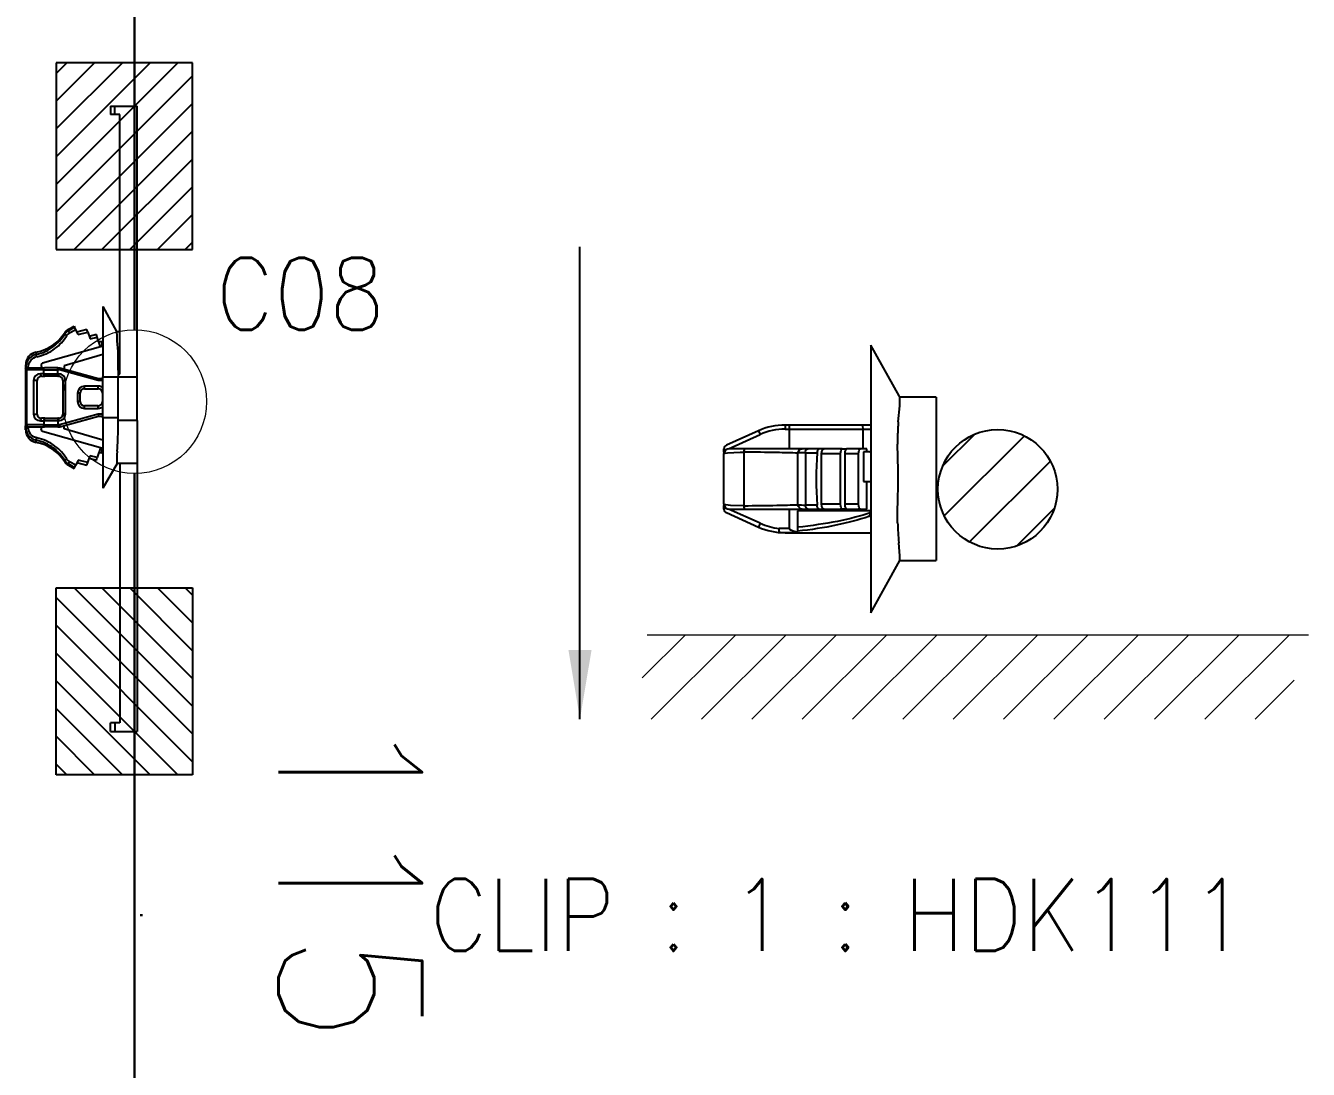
# Model space of a CAD drawing. Header units: inches. Extents: x 47316 to 59086, y 3141 to 11743.
# Drawn here: x 51373.94 to 51418.57, y 11133.77 to 11170.09 of the extents above; entities that cross this region are included whole.
import ezdxf

# ---------------------------------------------------------------- set-up
doc = ezdxf.new("R2010")
doc.units = ezdxf.units.IN
doc.header["$MEASUREMENT"] = 0
doc.layers.add('Beschreibung', color=7, linetype='Continuous', lineweight=25)
doc.styles.get("Standard").update_dxf_attribs({"font": ''})
doc.styles.add('样式 100', font='SimSun.ttf', dxfattribs={"width": 0.7, "height": 3.5})
doc.styles.get('Standard').set_extended_font_data('SimSun')
doc.linetypes.add('_VH_FELT_TAPE', pattern='A,0.4,-0.7,["FELT",Standard,S=0.3,R=0,X=-0.5,Y=-0.15],-0.7', length=1.8)

msp = doc.modelspace()

# ---------------------------------------------------------------- linework, layer by layer
at = {"color": 142, "linetype": '_VH_FELT_TAPE', "lineweight": 30, "ltscale": 5}
for p, q in [((51377.729, 11213.871), (51377.729, 11159.507)), ((51377.729, 11154.507), (51377.729, 11127.666))]:
    msp.add_line(p, q, dxfattribs=at)
at = {"color": 1, "lineweight": -3}
for p, q in [((51375.372, 11168.799), (51374.997, 11168.424)), ((51376.337, 11168.799), (51374.997, 11167.459)), ((51377.302, 11168.799), (51374.997, 11166.494)), ((51378.268, 11168.799), (51374.997, 11165.528)), ((51379.233, 11168.799), (51374.997, 11164.563)), ((51374.997, 11168.799), (51374.997, 11162.298)), ((51379.742, 11168.799), (51374.997, 11168.799)), ((51379.742, 11162.298), (51379.742, 11168.799)), ((51379.742, 11168.343), (51374.997, 11163.598)), ((51379.742, 11167.377), (51374.997, 11162.633)), ((51377.812, 11156.351), (51377.812, 11167.292)), ((51377.216, 11157.961), (51377.216, 11166.994)), ((51379.742, 11166.412), (51375.627, 11162.298)), ((51379.742, 11165.447), (51376.592, 11162.298)), ((51379.742, 11164.482), (51377.558, 11162.298)), ((51379.742, 11163.517), (51378.523, 11162.298)), ((51379.742, 11162.551), (51379.488, 11162.298)), ((51374.997, 11162.298), (51379.742, 11162.298)), ((51373.965, 11158.358), (51373.94, 11158.254)), ((51374.012, 11158.454), (51373.965, 11158.358)), ((51374.08, 11158.536), (51374.012, 11158.454)), ((51374.034, 11158.276), (51374.06, 11158.356)), ((51374.06, 11158.356), (51374.124, 11158.457)), ((51374.183, 11158.611), (51374.08, 11158.536)), ((51374.124, 11158.457), (51374.218, 11158.532)), ((51374.304, 11158.652), (51374.183, 11158.611)), ((51374.218, 11158.532), (51374.284, 11158.56)), ((51377.141, 11158.756), (51377.149, 11158.229)), ((51373.94, 11158.254), (51373.936, 11158.192)), ((51373.937, 11158.173), (51373.946, 11158.155)), ((51373.946, 11158.155), (51373.98, 11158.11)), ((51374.026, 11158.192), (51374.034, 11158.276)), ((51377.149, 11158.229), (51377.15, 11157.961)), ((51377.151, 11157.872), (51377.812, 11157.872)), ((51404.35, 11156.855, 0), (51404.354, 11157.126, 0)), ((51404.354, 11157.126, 0), (51404.355, 11157.153, 0)), ((51404.355, 11157.155, 0), (51404.356, 11157.156, 0)), ((51404.355, 11157.153, 0), (51404.355, 11157.155, 0)), ((51404.356, 11157.156, 0), (51404.357, 11157.156, 0)), ((51373.936, 11156.121), (51373.953, 11155.995)), ((51373.937, 11156.14), (51373.946, 11156.158)), ((51373.946, 11156.158), (51373.98, 11156.202)), ((51374.027, 11156.088), (51374.026, 11156.121)), ((51377.15, 11155.966), (51377.15, 11156.351)), ((51400.488, 11156.191, 0), (51400.489, 11156.191, 0)), ((51400.489, 11156.191, 0), (51400.49, 11156.19, 0)), ((51400.49, 11156.19, 0), (51400.492, 11156.187, 0)), ((51400.492, 11156.187, 0), (51400.495, 11156.18, 0)), ((51400.495, 11156.18, 0), (51400.5, 11156.159, 0)), ((51400.5, 11156.159, 0), (51400.507, 11156.049, 0)), ((51403.043, 11156.191, 0), (51403.044, 11156.191, 0)), ((51403.044, 11156.191, 0), (51403.045, 11156.19, 0)), ((51403.045, 11156.19, 0), (51403.047, 11156.187, 0)), ((51403.047, 11156.187, 0), (51403.05, 11156.18, 0)), ((51403.05, 11156.18, 0), (51403.055, 11156.159, 0)), ((51403.055, 11156.159, 0), (51403.062, 11156.049, 0)), ((51373.953, 11155.995), (51374.002, 11155.877)), ((51374.002, 11155.877), (51374.081, 11155.776)), ((51374.055, 11155.967), (51374.027, 11156.088)), ((51374.119, 11155.862), (51374.055, 11155.967)), ((51374.081, 11155.776), (51374.185, 11155.702)), ((51374.21, 11155.786), (51374.119, 11155.862)), ((51374.185, 11155.702), (51374.304, 11155.661)), ((51374.32, 11155.744), (51374.21, 11155.786)), ((51377.147, 11155.683), (51377.15, 11155.966)), ((51406.963, 11155.876, 0), (51405.843, 11154.756, 0)), ((51408.689, 11155.817, 0), (51405.901, 11153.03, 0)), ((51398.236, 11155.197, 0), (51398.237, 11155.201, 0)), ((51398.237, 11155.201, 0), (51398.24, 11155.204, 0)), ((51398.24, 11155.204, 0), (51398.249, 11155.209, 0)), ((51398.249, 11155.209, 0), (51398.273, 11155.216, 0)), ((51398.273, 11155.216, 0), (51398.354, 11155.228, 0)), ((51398.354, 11155.228, 0), (51398.803, 11155.248, 0)), ((51398.803, 11155.248, 0), (51398.936, 11155.249, 0)), ((51401.478, 11155.226, 0), (51401.496, 11155.311, 0)), ((51401.496, 11155.311, 0), (51401.518, 11155.349, 0)), ((51401.518, 11155.349, 0), (51401.531, 11155.361, 0)), ((51401.531, 11155.361, 0), (51401.552, 11155.368, 0)), ((51377.216, 11154.861), (51377.216, 11145.828)), ((51377.812, 11154.861), (51377.812, 11145.53)), ((51409.594, 11154.938, 0), (51406.781, 11152.124, 0)), ((51398.236, 11153.434, 0), (51398.236, 11153.437, 0)), ((51398.238, 11153.432, 0), (51398.236, 11153.434, 0)), ((51398.243, 11153.428, 0), (51398.238, 11153.432, 0)), ((51398.256, 11153.423, 0), (51398.243, 11153.428, 0)), ((51398.302, 11153.413, 0), (51398.256, 11153.423, 0)), ((51398.46, 11153.398, 0), (51398.302, 11153.413, 0)), ((51404.276, 11153.104, 0), (51404.288, 11153.669, 0)), ((51398.936, 11153.385, 0), (51398.46, 11153.398, 0)), ((51401.484, 11153.363, 0), (51401.478, 11153.408, 0)), ((51401.512, 11153.293, 0), (51401.484, 11153.363, 0)), ((51401.538, 11153.27, 0), (51401.512, 11153.293, 0)), ((51401.552, 11153.267, 0), (51401.538, 11153.27, 0)), ((51403.274, 11153.011, 0), (51403.328, 11153.081, 0)), ((51403.328, 11153.081, 0), (51403.346, 11153.144, 0)), ((51404.277, 11152.824, 0), (51404.276, 11153.104, 0)), ((51409.73, 11153.289, 0), (51408.43, 11151.988, 0)), ((51400.169, 11152.452, 0), (51400.152, 11152.458, 0)), ((51400.207, 11152.449, 0), (51400.169, 11152.452, 0)), ((51404.354, 11151.498, 0), (51404.356, 11151.637, 0)), ((51404.354, 11151.484, 0), (51404.354, 11151.498, 0)), ((51404.355, 11151.48, 0), (51404.354, 11151.484, 0)), ((51404.356, 11151.479, 0), (51404.355, 11151.48, 0)), ((51404.356, 11151.478, 0), (51404.356, 11151.479, 0)), ((51404.357, 11151.478, 0), (51404.356, 11151.478, 0)), ((51374.997, 11144.023), (51374.997, 11150.524)), ((51374.997, 11150.524), (51379.742, 11150.524)), ((51379.742, 11146.41), (51375.627, 11150.524)), ((51379.742, 11147.375), (51376.592, 11150.524)), ((51379.742, 11148.34), (51377.558, 11150.524)), ((51379.742, 11149.305), (51378.523, 11150.524)), ((51379.742, 11150.271), (51379.488, 11150.524)), ((51379.742, 11150.524), (51379.742, 11144.023)), ((51379.742, 11145.445), (51374.997, 11150.189)), ((51379.742, 11144.479), (51374.997, 11149.224)), ((51379.233, 11144.023), (51374.997, 11148.259)), ((51378.268, 11144.023), (51374.997, 11147.294)), ((51377.302, 11144.023), (51374.997, 11146.329)), ((51376.337, 11144.023), (51374.997, 11145.363)), ((51375.372, 11144.023), (51374.997, 11144.398)), ((51379.742, 11144.023), (51374.997, 11144.023))]:
    msp.add_line(p, q, dxfattribs=at)
at = {"color": 1, "lineweight": -3, "ltscale": 0.025}
for p, q in [((51376.888, 11167.292), (51376.888, 11166.994)), ((51377.037, 11166.994), (51377.037, 11167.292)), ((51375.74, 11157.306), (51375.74, 11157.007)), ((51375.83, 11157.007), (51375.83, 11157.306)), ((51376.605, 11157.306), (51376.605, 11157.007)), ((51376.888, 11145.53), (51376.888, 11145.828)), ((51377.037, 11145.828), (51377.037, 11145.53))]:
    msp.add_line(p, q, dxfattribs=at)
at = {"color": 1, "lineweight": -3, "ltscale": 0.0125}
for p, q in [((51376.888, 11167.292), (51377.037, 11167.292)), ((51377.037, 11166.994), (51376.888, 11166.994)), ((51376.47, 11157.812), (51376.62, 11157.812)), ((51376.47, 11156.501), (51376.62, 11156.501)), ((51403.062, 11156.049, 0), (51403.346, 11156.049, 0)), ((51377.037, 11145.828), (51376.888, 11145.828)), ((51376.888, 11145.53), (51377.037, 11145.53))]:
    msp.add_line(p, q, dxfattribs=at)
at = {"color": 1, "lineweight": -3, "ltscale": 0.065}
for p, q in [((51377.037, 11167.292), (51377.812, 11167.292)), ((51377.037, 11145.53), (51377.812, 11145.53))]:
    msp.add_line(p, q, dxfattribs=at)
at = {"color": 1, "lineweight": -3, "ltscale": 0.015}
for p, q in [((51377.216, 11166.994), (51377.037, 11166.994)), ((51377.216, 11145.828), (51377.037, 11145.828))]:
    msp.add_line(p, q, dxfattribs=at)
at = {"color": 1, "lineweight": -3, "ltscale": 0.027465}
for p, q in [((51376.62, 11160.316), (51376.62, 11159.989)), ((51376.62, 11154.324), (51376.62, 11153.996))]:
    msp.add_line(p, q, dxfattribs=at)
at = {"color": 1, "lineweight": -3, "ltscale": 0.082984}
msp.add_line((51376.62, 11160.316), (51377.101, 11159.452), dxfattribs=at)
at = {"color": 1, "lineweight": -3, "ltscale": 0.177535}
for p, q in [((51376.62, 11159.989), (51376.62, 11157.872)), ((51376.62, 11156.441), (51376.62, 11154.324))]:
    msp.add_line(p, q, dxfattribs=at)
at = {"color": 1, "lineweight": -3, "ltscale": 0.004225}
for p, q in [((51375.288, 11159.394), (51375.288, 11159.344)), ((51375.288, 11154.919), (51375.288, 11154.969))]:
    msp.add_line(p, q, dxfattribs=at)
at = {"color": 1, "lineweight": -3, "ltscale": 0.007452}
for p, q in [((51375.364, 11159.297), (51375.288, 11159.344)), ((51375.288, 11154.969), (51375.364, 11155.016))]:
    msp.add_line(p, q, dxfattribs=at)
at = {"color": 1, "lineweight": -3, "ltscale": 0.019002}
for p, q in [((51375.423, 11159.521), (51375.621, 11159.631)), ((51375.423, 11154.792), (51375.621, 11154.682))]:
    msp.add_line(p, q, dxfattribs=at)
at = {"color": 1, "lineweight": -3, "ltscale": 0.020802}
for p, q in [((51375.639, 11159.594), (51375.423, 11159.472)), ((51375.423, 11154.841), (51375.639, 11154.718))]:
    msp.add_line(p, q, dxfattribs=at)
at = {"color": 1, "lineweight": -3, "ltscale": 0.004089}
for p, q in [((51375.423, 11159.472), (51375.423, 11159.521)), ((51375.423, 11154.841), (51375.423, 11154.792))]:
    msp.add_line(p, q, dxfattribs=at)
at = {"color": 1, "lineweight": -3, "ltscale": 0.007382}
for p, q in [((51375.466, 11159.396), (51375.423, 11159.472)), ((51375.423, 11154.841), (51375.466, 11154.917))]:
    msp.add_line(p, q, dxfattribs=at)
at = {"color": 1, "lineweight": -3, "ltscale": 0.020348}
for p, q in [((51375.466, 11159.396), (51375.677, 11159.515)), ((51375.677, 11154.798), (51375.466, 11154.917))]:
    msp.add_line(p, q, dxfattribs=at)
at = {"color": 1, "lineweight": -3, "ltscale": 0.003397}
for p, q in [((51375.621, 11159.631), (51375.639, 11159.594)), ((51375.621, 11154.682), (51375.639, 11154.718))]:
    msp.add_line(p, q, dxfattribs=at)
at = {"color": 1, "lineweight": -3, "ltscale": 0.007407}
for p, q in [((51375.677, 11159.515), (51375.639, 11159.594)), ((51375.639, 11154.718), (51375.677, 11154.798))]:
    msp.add_line(p, q, dxfattribs=at)
at = {"color": 1, "lineweight": -3, "ltscale": 0.016059}
for p, q in [((51375.761, 11159.343), (51375.677, 11159.515)), ((51375.761, 11154.97), (51375.677, 11154.798))]:
    msp.add_line(p, q, dxfattribs=at)
at = {"color": 1, "lineweight": -3, "ltscale": 0.029976}
for p, q in [((51376.068, 11159.512), (51375.721, 11159.425)), ((51375.721, 11154.888), (51376.068, 11154.801))]:
    msp.add_line(p, q, dxfattribs=at)
at = {"color": 1, "lineweight": -3, "ltscale": 0.029038}
for p, q in [((51375.761, 11159.343), (51376.097, 11159.427)), ((51376.097, 11154.886), (51375.761, 11154.97))]:
    msp.add_line(p, q, dxfattribs=at)
at = {"color": 1, "lineweight": -3, "ltscale": 0.007529}
for p, q in [((51376.097, 11159.427), (51376.068, 11159.512)), ((51376.068, 11154.801), (51376.097, 11154.886)), ((51376.397, 11154.973), (51376.426, 11155.057))]:
    msp.add_line(p, q, dxfattribs=at)
at = {"color": 1, "lineweight": -3, "ltscale": 0.020678}
for p, q in [((51376.097, 11159.427), (51376.178, 11159.194)), ((51376.097, 11154.886), (51376.178, 11155.119))]:
    msp.add_line(p, q, dxfattribs=at)
at = {"color": 1, "lineweight": -3, "ltscale": 0.021471}
for p, q in [((51376.397, 11159.34), (51376.148, 11159.278)), ((51376.178, 11159.194), (51376.426, 11159.255)), ((51376.148, 11155.034), (51376.397, 11154.973)), ((51376.426, 11155.057), (51376.178, 11155.119))]:
    msp.add_line(p, q, dxfattribs=at)
at = {"color": 1, "lineweight": -3, "ltscale": 0.007528}
msp.add_line((51376.426, 11159.255), (51376.397, 11159.34), dxfattribs=at)
at = {"color": 1, "lineweight": -3, "ltscale": 0.030681}
for p, q in [((51376.545, 11158.91), (51376.426, 11159.255)), ((51376.545, 11155.403), (51376.426, 11155.057))]:
    msp.add_line(p, q, dxfattribs=at)
at = {"color": 1, "lineweight": -3, "ltscale": 0.009625}
msp.add_line((51377.101, 11159.452), (51377.216, 11159.452), dxfattribs=at)
at = {"color": 1, "lineweight": -3, "ltscale": 0.175583}
for p, q in [((51376.545, 11158.91), (51374.528, 11158.349)), ((51376.545, 11155.403), (51374.528, 11155.964))]:
    msp.add_line(p, q, dxfattribs=at)
at = {"color": 1, "lineweight": -3, "ltscale": 0.008851}
for p, q in [((51376.59, 11159.089), (51376.484, 11159.086)), ((51376.59, 11155.224), (51376.484, 11155.227))]:
    msp.add_line(p, q, dxfattribs=at)
at = {"color": 1, "lineweight": -3, "ltscale": 0.003887}
for p, q in [((51376.59, 11158.922), (51376.545, 11158.91)), ((51376.59, 11155.391), (51376.545, 11155.403))]:
    msp.add_line(p, q, dxfattribs=at)
at = {"color": 1, "lineweight": -3, "ltscale": 0.002501}
for p, q in [((51376.62, 11159.089), (51376.59, 11159.089)), ((51376.59, 11155.224), (51376.62, 11155.224))]:
    msp.add_line(p, q, dxfattribs=at)
at = {"color": 1, "lineweight": -3, "ltscale": 0.013976}
for p, q in [((51376.59, 11159.089), (51376.59, 11158.922)), ((51376.59, 11155.391), (51376.59, 11155.224))]:
    msp.add_line(p, q, dxfattribs=at)
at = {"color": 1, "lineweight": -3, "ltscale": 0.002595}
for p, q in [((51376.59, 11158.922), (51376.62, 11158.93)), ((51376.62, 11155.383), (51376.59, 11155.391))]:
    msp.add_line(p, q, dxfattribs=at)
at = {"color": 1, "lineweight": -3, "ltscale": 0.031039}
msp.add_line((51377.114, 11159.125), (51377.141, 11158.756), dxfattribs=at)
at = {"color": 1, "lineweight": -3, "ltscale": 0.1025}
for p, q in [((51403.346, 11158.973, 0), (51403.346, 11156.645, 0)), ((51403.346, 11151.989, 0), (51403.346, 11149.661, 0))]:
    msp.add_line(p, q, dxfattribs=at)
at = {"color": 1, "lineweight": -3, "ltscale": 0.088935}
msp.add_line((51404.329, 11157.209, 0), (51403.346, 11158.973, 0), dxfattribs=at)
at = {"color": 1, "lineweight": -3, "ltscale": 0.006544}
for p, q in [((51374.304, 11158.73), (51374.304, 11158.652)), ((51374.304, 11155.583), (51374.304, 11155.661))]:
    msp.add_line(p, q, dxfattribs=at)
at = {"color": 1, "lineweight": -3, "ltscale": 0.00714}
for p, q in [((51374.32, 11158.569), (51374.304, 11158.652)), ((51374.304, 11155.661), (51374.32, 11155.744))]:
    msp.add_line(p, q, dxfattribs=at)
at = {"color": 1, "lineweight": -3, "ltscale": 0.117275}
for p, q in [((51376.62, 11158.647), (51375.278, 11158.252)), ((51376.62, 11155.666), (51375.278, 11156.061))]:
    msp.add_line(p, q, dxfattribs=at)
at = {"color": 1, "lineweight": -3, "ltscale": 0.008254}
for p, q in [((51373.936, 11158.29), (51373.936, 11158.192)), ((51373.936, 11156.023), (51373.936, 11156.121))]:
    msp.add_line(p, q, dxfattribs=at)
at = {"color": 1, "lineweight": -3, "ltscale": 0.0075}
for p, q in [((51374.026, 11158.192), (51373.936, 11158.192)), ((51375.054, 11157.976), (51375.054, 11157.887)), ((51375.084, 11157.976), (51375.084, 11157.887)), ((51377.15, 11157.961), (51377.151, 11157.872)), ((51375.233, 11157.738), (51375.323, 11157.738)), ((51375.979, 11157.455), (51375.979, 11157.544)), ((51376.456, 11157.455), (51376.456, 11157.544)), ((51375.83, 11157.306), (51375.74, 11157.306)), ((51375.83, 11157.007), (51375.74, 11157.007)), ((51375.233, 11156.575), (51375.323, 11156.575)), ((51375.979, 11156.769), (51375.979, 11156.858)), ((51376.456, 11156.769), (51376.456, 11156.858)), ((51374.026, 11156.121), (51373.936, 11156.121)), ((51375.054, 11156.426), (51375.054, 11156.337)), ((51375.084, 11156.426), (51375.084, 11156.337)), ((51377.15, 11156.351), (51377.151, 11156.441))]:
    msp.add_line(p, q, dxfattribs=at)
at = {"color": 1, "lineweight": -3, "ltscale": 0.000952}
msp.add_line((51373.936, 11158.192), (51373.936, 11158.181), dxfattribs=at)
at = {"color": 1, "lineweight": -3, "ltscale": 0.000373}
for p, q in [((51373.937, 11158.185), (51373.936, 11158.181)), ((51373.937, 11156.128), (51373.936, 11156.132))]:
    msp.add_line(p, q, dxfattribs=at)
at = {"color": 1, "lineweight": -3, "ltscale": 0.002639}
for p, q in [((51373.936, 11158.181), (51373.936, 11158.149)), ((51373.936, 11156.132), (51373.936, 11156.164))]:
    msp.add_line(p, q, dxfattribs=at)
at = {"color": 1, "lineweight": -3, "ltscale": 0.002032}
for p, q in [((51373.936, 11158.149), (51373.937, 11158.173)), ((51373.936, 11156.164), (51373.937, 11156.14))]:
    msp.add_line(p, q, dxfattribs=at)
at = {"color": 1, "lineweight": -3, "ltscale": 0.166478}
msp.add_line((51373.936, 11158.149), (51373.936, 11156.164), dxfattribs=at)
at = {"color": 1, "lineweight": -3, "ltscale": 0.000981}
for p, q in [((51373.937, 11158.173), (51373.937, 11158.185)), ((51373.937, 11156.14), (51373.937, 11156.128))]:
    msp.add_line(p, q, dxfattribs=at)
at = {"color": 1, "lineweight": -3, "ltscale": 0.002334}
msp.add_line((51373.965, 11158.185), (51373.937, 11158.185), dxfattribs=at)
at = {"color": 1, "lineweight": -3, "ltscale": 0.004472}
msp.add_line((51373.965, 11158.185), (51374.018, 11158.185), dxfattribs=at)
at = {"color": 1, "lineweight": -3, "ltscale": 0.048964}
for p, q in [((51374.564, 11158.11), (51373.98, 11158.11)), ((51374.564, 11156.202), (51373.98, 11156.202))]:
    msp.add_line(p, q, dxfattribs=at)
at = {"color": 1, "lineweight": -3, "ltscale": 0.16}
msp.add_line((51373.98, 11156.202), (51373.98, 11158.11), dxfattribs=at)
at = {"color": 1, "lineweight": -3, "ltscale": 0.048384}
for p, q in [((51374.018, 11158.185), (51374.595, 11158.185)), ((51374.018, 11156.128), (51374.595, 11156.128))]:
    msp.add_line(p, q, dxfattribs=at)
at = {"color": 1, "lineweight": -3, "ltscale": 0.000579}
for p, q in [((51374.026, 11158.185), (51374.026, 11158.192)), ((51374.026, 11156.121), (51374.026, 11156.128))]:
    msp.add_line(p, q, dxfattribs=at)
at = {"color": 1, "lineweight": -3, "ltscale": 0.009477}
for p, q in [((51374.564, 11157.976), (51374.451, 11157.976)), ((51374.488, 11157.887), (51374.601, 11157.887)), ((51374.451, 11156.337), (51374.564, 11156.337)), ((51374.601, 11156.426), (51374.488, 11156.426))]:
    msp.add_line(p, q, dxfattribs=at)
at = {"color": 1, "lineweight": -3, "ltscale": 0.0015}
for p, q in [((51374.473, 11158.277), (51374.473, 11158.259)), ((51374.473, 11156.036), (51374.473, 11156.053))]:
    msp.add_line(p, q, dxfattribs=at)
at = {"color": 1, "lineweight": -3, "ltscale": 0.01125}
for p, q in [((51374.564, 11157.976), (51374.564, 11158.11)), ((51375.054, 11157.976), (51375.054, 11158.11)), ((51374.564, 11156.337), (51374.564, 11156.202)), ((51375.054, 11156.337), (51375.054, 11156.202))]:
    msp.add_line(p, q, dxfattribs=at)
at = {"color": 1, "lineweight": -3, "ltscale": 0.041036}
for p, q in [((51374.564, 11158.11), (51375.054, 11158.11)), ((51374.564, 11157.976), (51375.054, 11157.976)), ((51375.054, 11156.337), (51374.564, 11156.337)), ((51374.564, 11156.202), (51375.054, 11156.202))]:
    msp.add_line(p, q, dxfattribs=at)
at = {"color": 1, "lineweight": -3, "ltscale": 0.038472}
for p, q in [((51375.054, 11158.185), (51374.595, 11158.185)), ((51375.054, 11156.128), (51374.595, 11156.128))]:
    msp.add_line(p, q, dxfattribs=at)
at = {"color": 1, "lineweight": -3, "ltscale": 0.037959}
for p, q in [((51375.054, 11157.887), (51374.601, 11157.887)), ((51374.601, 11156.426), (51375.054, 11156.426))]:
    msp.add_line(p, q, dxfattribs=at)
at = {"color": 1, "lineweight": -3, "ltscale": 0.006314}
for p, q in [((51375.054, 11158.185), (51375.129, 11158.185)), ((51375.054, 11156.128), (51375.129, 11156.128)), ((51400.364, 11156.049, 0), (51400.507, 11156.049, 0))]:
    msp.add_line(p, q, dxfattribs=at)
at = {"color": 1, "lineweight": -3, "ltscale": 0.00625}
for p, q in [((51375.054, 11158.11), (51375.054, 11158.185)), ((51375.054, 11156.202), (51375.054, 11156.128)), ((51400.364, 11156.191, 0), (51400.364, 11156.049, 0)), ((51399.432, 11155.991, 0), (51399.49, 11155.861, 0)), ((51399.49, 11152.773, 0), (51399.432, 11152.643, 0))]:
    msp.add_line(p, q, dxfattribs=at)
at = {"color": 1, "lineweight": -3, "ltscale": 0.005462}
for p, q in [((51375.119, 11158.11), (51375.054, 11158.11)), ((51375.119, 11156.202), (51375.054, 11156.202)), ((51400.488, 11156.191, 0), (51400.364, 11156.191, 0))]:
    msp.add_line(p, q, dxfattribs=at)
at = {"color": 1, "lineweight": -3, "ltscale": 0.002564}
for p, q in [((51375.084, 11157.976), (51375.054, 11157.976)), ((51375.054, 11157.887), (51375.084, 11157.887)), ((51375.084, 11156.426), (51375.054, 11156.426)), ((51375.054, 11156.337), (51375.084, 11156.337))]:
    msp.add_line(p, q, dxfattribs=at)
at = {"color": 1, "lineweight": -3, "ltscale": 0.006308}
for p, q in [((51375.119, 11158.11), (51375.129, 11158.185)), ((51376.46, 11157.738), (51376.47, 11157.812)), ((51376.46, 11156.575), (51376.47, 11156.501)), ((51375.119, 11156.202), (51375.129, 11156.128))]:
    msp.add_line(p, q, dxfattribs=at)
at = {"color": 1, "lineweight": -3, "ltscale": 0.11676}
for p, q in [((51376.46, 11157.738), (51375.119, 11158.11)), ((51375.129, 11158.185), (51376.47, 11157.812)), ((51376.46, 11156.575), (51375.119, 11156.202)), ((51375.129, 11156.128), (51376.47, 11156.501))]:
    msp.add_line(p, q, dxfattribs=at)
at = {"color": 1, "lineweight": -3, "ltscale": 0.009097}
for p, q in [((51375.278, 11158.252), (51375.278, 11158.144)), ((51375.278, 11156.061), (51375.278, 11156.169))]:
    msp.add_line(p, q, dxfattribs=at)
at = {"color": 1, "lineweight": -3, "ltscale": 0.005515}
msp.add_line((51377.216, 11157.961), (51377.15, 11157.961), dxfattribs=at)
at = {"color": 1, "lineweight": -3, "ltscale": 0.0975}
for p, q in [((51374.213, 11157.738), (51374.213, 11156.575)), ((51374.339, 11156.575), (51374.339, 11157.738)), ((51375.233, 11157.738), (51375.233, 11156.575)), ((51375.323, 11156.575), (51375.323, 11157.738))]:
    msp.add_line(p, q, dxfattribs=at)
at = {"color": 1, "lineweight": -3, "ltscale": 0.010578}
for p, q in [((51374.339, 11157.738), (51374.213, 11157.738)), ((51374.213, 11156.575), (51374.339, 11156.575))]:
    msp.add_line(p, q, dxfattribs=at)
at = {"color": 1, "lineweight": -3, "ltscale": 0.04}
for p, q in [((51376.456, 11157.544), (51375.979, 11157.544)), ((51375.979, 11157.455), (51376.456, 11157.455)), ((51376.456, 11156.858), (51375.979, 11156.858)), ((51375.979, 11156.769), (51376.456, 11156.769))]:
    msp.add_line(p, q, dxfattribs=at)
at = {"color": 1, "lineweight": -3, "ltscale": 0.013352}
for p, q in [((51376.62, 11157.738), (51376.46, 11157.738)), ((51376.62, 11156.575), (51376.46, 11156.575)), ((51403.346, 11156.191, 0), (51403.043, 11156.191, 0))]:
    msp.add_line(p, q, dxfattribs=at)
at = {"color": 1, "lineweight": -3, "ltscale": 0.12}
for p, q in [((51376.62, 11156.441), (51376.62, 11157.872)), ((51377.151, 11156.441), (51377.151, 11157.872))]:
    msp.add_line(p, q, dxfattribs=at)
at = {"color": 1, "lineweight": -3, "ltscale": 0.044551}
msp.add_line((51376.62, 11157.872), (51377.151, 11157.872), dxfattribs=at)
at = {"color": 1, "lineweight": -3, "ltscale": 0.001247}
for p, q in [((51376.62, 11157.306), (51376.605, 11157.306)), ((51376.62, 11157.007), (51376.605, 11157.007))]:
    msp.add_line(p, q, dxfattribs=at)
at = {"color": 1, "lineweight": -3, "ltscale": 0.002634}
msp.add_line((51404.358, 11157.156, 0), (51404.329, 11157.209, 0), dxfattribs=at)
at = {"color": 1, "lineweight": -3, "ltscale": 0.055515}
for p, q in [((51405.618, 11157.156, 0), (51404.357, 11157.156, 0)), ((51377.812, 11156.351), (51377.15, 11156.351)), ((51404.357, 11151.478, 0), (51405.618, 11151.478, 0))]:
    msp.add_line(p, q, dxfattribs=at)
at = {"color": 1, "lineweight": -3, "ltscale": 0.25}
msp.add_line((51405.618, 11157.156, 0), (51405.618, 11151.478, 0), dxfattribs=at)
at = {"color": 1, "lineweight": -3, "ltscale": 0.205}
msp.add_line((51403.346, 11156.645, 0), (51403.346, 11151.989, 0), dxfattribs=at)
at = {"color": 1, "lineweight": -3, "ltscale": 0.024344}
msp.add_line((51404.302, 11156.304, 0), (51404.35, 11156.855, 0), dxfattribs=at)
at = {"color": 1, "lineweight": -3, "ltscale": 0.000902}
msp.add_line((51373.936, 11156.132), (51373.936, 11156.121), dxfattribs=at)
at = {"color": 1, "lineweight": -3, "ltscale": 0.002337}
msp.add_line((51373.965, 11156.128), (51373.937, 11156.128), dxfattribs=at)
at = {"color": 1, "lineweight": -3, "ltscale": 0.004469}
msp.add_line((51374.018, 11156.128), (51373.965, 11156.128), dxfattribs=at)
at = {"color": 1, "lineweight": -3, "ltscale": 0.04327}
msp.add_line((51377.136, 11156.441), (51376.62, 11156.441), dxfattribs=at)
at = {"color": 1, "lineweight": -3, "ltscale": 0.001282}
msp.add_line((51377.151, 11156.441), (51377.136, 11156.441), dxfattribs=at)
at = {"color": 1, "lineweight": -3, "ltscale": 0.125}
msp.add_line((51377.812, 11156.351), (51377.812, 11154.861), dxfattribs=at)
at = {"color": 1, "lineweight": -3, "ltscale": 0.1125}
for p, q in [((51403.043, 11156.191, 0), (51400.488, 11156.191, 0)), ((51400.507, 11156.049, 0), (51403.062, 11156.049, 0)), ((51403.346, 11153.21, 0), (51400.791, 11153.21, 0))]:
    msp.add_line(p, q, dxfattribs=at)
at = {"color": 1, "lineweight": -3, "ltscale": 0.053693}
for p, q in [((51399.432, 11155.991, 0), (51398.319, 11155.49, 0)), ((51398.319, 11153.144, 0), (51399.432, 11152.643, 0))]:
    msp.add_line(p, q, dxfattribs=at)
at = {"color": 1, "lineweight": -3, "ltscale": 0.053057}
for p, q in [((51398.391, 11155.367, 0), (51399.49, 11155.861, 0)), ((51399.49, 11152.773, 0), (51398.391, 11153.267, 0))]:
    msp.add_line(p, q, dxfattribs=at)
at = {"color": 1, "lineweight": -3, "ltscale": 0.03}
for p, q in [((51400.507, 11156.049, 0), (51400.507, 11155.368, 0)), ((51403.062, 11156.049, 0), (51403.062, 11155.368, 0))]:
    msp.add_line(p, q, dxfattribs=at)
at = {"color": 1, "lineweight": -3, "ltscale": 0.006045}
for p, q in [((51398.237, 11155.381, 0), (51398.236, 11155.244, 0)), ((51398.236, 11153.39, 0), (51398.237, 11153.253, 0))]:
    msp.add_line(p, q, dxfattribs=at)
at = {"color": 1, "lineweight": -3, "ltscale": 0.000905}
for p, q in [((51398.236, 11155.361, 0), (51398.237, 11155.381, 0)), ((51398.237, 11153.253, 0), (51398.236, 11153.273, 0))]:
    msp.add_line(p, q, dxfattribs=at)
at = {"color": 1, "lineweight": -3, "ltscale": 0.005143}
for p, q in [((51398.236, 11155.244, 0), (51398.236, 11155.361, 0)), ((51398.236, 11153.273, 0), (51398.236, 11153.39, 0))]:
    msp.add_line(p, q, dxfattribs=at)
at = {"color": 1, "lineweight": -3, "ltscale": 0.002066}
for p, q in [((51398.236, 11155.244, 0), (51398.236, 11155.197, 0)), ((51398.236, 11153.437, 0), (51398.236, 11153.39, 0))]:
    msp.add_line(p, q, dxfattribs=at)
at = {"color": 1, "lineweight": -3, "ltscale": 0.0775}
for p, q in [((51398.236, 11153.437, 0), (51398.236, 11155.197, 0)), ((51401.635, 11153.437, 0), (51401.635, 11155.197, 0)), ((51402.296, 11153.437, 0), (51402.296, 11155.197, 0)), ((51402.449, 11153.437, 0), (51402.449, 11155.197, 0)), ((51402.922, 11153.437, 0), (51402.922, 11155.197, 0))]:
    msp.add_line(p, q, dxfattribs=at)
at = {"color": 1, "lineweight": -3, "ltscale": 0.024651}
msp.add_line((51398.966, 11155.368, 0), (51398.406, 11155.368, 0), dxfattribs=at)
at = {"color": 1, "lineweight": -3, "ltscale": 0.08209}
msp.add_line((51398.936, 11153.385, 0), (51398.936, 11155.249, 0), dxfattribs=at)
at = {"color": 1, "lineweight": -3, "ltscale": 0.053395}
for p, q in [((51400.179, 11155.368, 0), (51398.966, 11155.368, 0)), ((51398.966, 11153.267, 0), (51400.179, 11153.267, 0))]:
    msp.add_line(p, q, dxfattribs=at)
at = {"color": 1, "lineweight": -3, "ltscale": 0.034162}
for p, q in [((51400.955, 11155.368, 0), (51400.179, 11155.368, 0)), ((51400.179, 11153.267, 0), (51400.955, 11153.267, 0))]:
    msp.add_line(p, q, dxfattribs=at)
at = {"color": 1, "lineweight": -3, "ltscale": 0.079191}
msp.add_line((51400.811, 11153.418, 0), (51400.811, 11155.216, 0), dxfattribs=at)
at = {"color": 1, "lineweight": -3, "ltscale": 0.008564}
for p, q in [((51401.149, 11155.368, 0), (51400.955, 11155.368, 0)), ((51400.955, 11153.267, 0), (51401.149, 11153.267, 0))]:
    msp.add_line(p, q, dxfattribs=at)
at = {"color": 1, "lineweight": -3, "ltscale": 0.018102}
for p, q in [((51401.067, 11155.227, 0), (51401.478, 11155.226, 0)), ((51401.478, 11153.408, 0), (51401.067, 11153.407, 0))]:
    msp.add_line(p, q, dxfattribs=at)
at = {"color": 1, "lineweight": -3, "ltscale": 0.080151}
msp.add_line((51401.067, 11155.227, 0), (51401.067, 11153.407, 0), dxfattribs=at)
at = {"color": 1, "lineweight": -3, "ltscale": 0.017713}
for p, q in [((51401.552, 11155.368, 0), (51401.149, 11155.368, 0)), ((51401.149, 11153.267, 0), (51401.552, 11153.267, 0))]:
    msp.add_line(p, q, dxfattribs=at)
at = {"color": 1, "lineweight": -3, "ltscale": 0.00704}
for p, q in [((51401.711, 11155.368, 0), (51401.552, 11155.368, 0)), ((51401.552, 11153.267, 0), (51401.711, 11153.267, 0))]:
    msp.add_line(p, q, dxfattribs=at)
at = {"color": 1, "lineweight": -3, "ltscale": 0.029086}
for p, q in [((51401.635, 11155.197, 0), (51402.296, 11155.197, 0)), ((51402.296, 11153.437, 0), (51401.635, 11153.437, 0))]:
    msp.add_line(p, q, dxfattribs=at)
at = {"color": 1, "lineweight": -3, "ltscale": 0.028176}
for p, q in [((51402.351, 11155.368, 0), (51401.711, 11155.368, 0)), ((51401.711, 11153.267, 0), (51402.351, 11153.267, 0))]:
    msp.add_line(p, q, dxfattribs=at)
at = {"color": 1, "lineweight": -3, "ltscale": 0.006732}
for p, q in [((51402.351, 11155.368, 0), (51402.504, 11155.368, 0)), ((51402.504, 11153.267, 0), (51402.351, 11153.267, 0))]:
    msp.add_line(p, q, dxfattribs=at)
at = {"color": 1, "lineweight": -3, "ltscale": 0.020833}
for p, q in [((51402.449, 11155.197, 0), (51402.922, 11155.197, 0)), ((51402.977, 11155.368, 0), (51402.504, 11155.368, 0)), ((51402.922, 11153.437, 0), (51402.449, 11153.437, 0)), ((51402.504, 11153.267, 0), (51402.977, 11153.267, 0))]:
    msp.add_line(p, q, dxfattribs=at)
at = {"color": 1, "lineweight": -3, "ltscale": 0.009989}
for p, q in [((51403.204, 11155.368, 0), (51402.977, 11155.368, 0)), ((51402.977, 11153.267, 0), (51403.204, 11153.267, 0))]:
    msp.add_line(p, q, dxfattribs=at)
at = {"color": 1, "lineweight": -3, "ltscale": 0.045}
msp.add_line((51403.088, 11155.254, 0), (51403.088, 11154.232, 0), dxfattribs=at)
at = {"color": 1, "lineweight": -3, "ltscale": 0.008849}
msp.add_line((51403.289, 11155.254, 0), (51403.088, 11155.254, 0), dxfattribs=at)
at = {"color": 1, "lineweight": -3, "ltscale": 0.005}
msp.add_line((51403.204, 11155.254, 0), (51403.204, 11155.368, 0), dxfattribs=at)
at = {"color": 1, "lineweight": -3, "ltscale": 0.040122}
msp.add_line((51404.296, 11154.61, 0), (51404.276, 11155.522, 0), dxfattribs=at)
at = {"color": 1, "lineweight": -3, "ltscale": 0.083533}
msp.add_line((51377.118, 11154.859), (51376.62, 11153.996), dxfattribs=at)
at = {"color": 1, "lineweight": -3, "ltscale": 0.000679}
msp.add_line((51377.119, 11154.861), (51377.118, 11154.869), dxfattribs=at)
at = {"color": 1, "lineweight": -3, "ltscale": 0.058097}
msp.add_line((51377.119, 11154.861), (51377.812, 11154.861), dxfattribs=at)
at = {"color": 1, "lineweight": -3, "ltscale": 0.011349}
msp.add_line((51403.088, 11154.232, 0), (51403.346, 11154.232, 0), dxfattribs=at)
at = {"color": 1, "lineweight": -3, "ltscale": 0.0425}
msp.add_line((51403.204, 11153.267, 0), (51403.204, 11154.232, 0), dxfattribs=at)
at = {"color": 1, "lineweight": -3, "ltscale": 0.021668}
msp.add_line((51398.406, 11153.267, 0), (51398.898, 11153.267, 0), dxfattribs=at)
at = {"color": 1, "lineweight": -3, "ltscale": 0.002983}
msp.add_line((51398.898, 11153.267, 0), (51398.966, 11153.267, 0), dxfattribs=at)
at = {"color": 1, "lineweight": -3, "ltscale": 0.029565}
msp.add_line((51400.507, 11153.267, 0), (51400.507, 11152.595, 0), dxfattribs=at)
at = {"color": 1, "lineweight": -3, "ltscale": 0.025266}
msp.add_line((51400.791, 11153.21, 0), (51400.791, 11152.636, 0), dxfattribs=at)
at = {"color": 1, "lineweight": -3, "ltscale": 0.0025}
msp.add_line((51403.062, 11153.267, 0), (51403.062, 11153.21, 0), dxfattribs=at)
at = {"color": 1, "lineweight": -3, "ltscale": 0.002888}
msp.add_line((51403.346, 11153.21, 0), (51403.346, 11153.144, 0), dxfattribs=at)
at = {"color": 1, "lineweight": -3, "ltscale": 0.00605}
msp.add_line((51400.152, 11152.458, 0), (51400.159, 11152.595, 0), dxfattribs=at)
at = {"color": 1, "lineweight": -3, "ltscale": 0.015327}
msp.add_line((51400.507, 11152.595, 0), (51400.159, 11152.595, 0), dxfattribs=at)
at = {"color": 1, "lineweight": -3, "ltscale": 0.006094}
msp.add_line((51400.791, 11152.636, 0), (51400.791, 11152.498, 0), dxfattribs=at)
at = {"color": 1, "lineweight": -3, "ltscale": 0.001289}
msp.add_line((51404.277, 11152.795, 0), (51404.277, 11152.824, 0), dxfattribs=at)
at = {"color": 1, "lineweight": -3, "ltscale": 0.028114}
msp.add_line((51400.152, 11152.458, 0), (51400.791, 11152.458, 0), dxfattribs=at)
at = {"color": 1, "lineweight": -3, "ltscale": 0.131314}
msp.add_line((51400.364, 11152.443, 0), (51403.346, 11152.443, 0), dxfattribs=at)
at = {"color": 1, "lineweight": -3, "ltscale": 0.00175}
msp.add_line((51400.791, 11152.458, 0), (51400.791, 11152.498, 0), dxfattribs=at)
at = {"color": 1, "lineweight": -3, "ltscale": 0.020257}
msp.add_line((51404.356, 11151.637, 0), (51404.323, 11152.096, 0), dxfattribs=at)
at = {"color": 1, "lineweight": -3, "ltscale": 0.091569}
msp.add_line((51403.346, 11149.661, 0), (51404.358, 11151.478, 0), dxfattribs=at)
at = {"color": 1, "lineweight": 0}
for p, q in [((51395.393, 11147.393, 0), (51396.884, 11148.884, 0)), ((51395.563, 11148.898, 0), (51418.57, 11148.898, 0)), ((51395.707, 11145.956, 0), (51398.636, 11148.884, 0)), ((51397.458, 11145.956, 0), (51400.387, 11148.884, 0)), ((51399.209, 11145.956, 0), (51402.138, 11148.884, 0)), ((51400.961, 11145.956, 0), (51403.889, 11148.884, 0)), ((51402.712, 11145.956, 0), (51405.64, 11148.884, 0)), ((51404.463, 11145.956, 0), (51407.391, 11148.884, 0)), ((51406.214, 11145.956, 0), (51409.143, 11148.884, 0)), ((51407.965, 11145.956, 0), (51410.894, 11148.884, 0)), ((51409.716, 11145.956, 0), (51412.645, 11148.884, 0)), ((51411.467, 11145.956, 0), (51414.396, 11148.884, 0)), ((51413.219, 11145.956, 0), (51416.147, 11148.884, 0)), ((51414.97, 11145.956, 0), (51417.898, 11148.884, 0)), ((51416.721, 11145.956, 0), (51418.082, 11147.317, 0))]:
    msp.add_line(p, q, dxfattribs=at)
at = {"color": 1, "ltscale": 0.0272}
msp.add_line((51378.006, 11139.134), (51377.917, 11139.134), dxfattribs=at)
at = {"color": 1, "ltscale": 0.027199}
msp.add_line((51377.917, 11139.134), (51378.006, 11139.134), dxfattribs=at)
at = {"color": 40, "linetype": 'Continuous', "lineweight": 15}
msp.add_circle((51377.729, 11157.007), 2.5, dxfattribs=at)
at = {"color": 1, "lineweight": -3}
msp.add_circle((51407.762, 11153.957, 0), 2.079, dxfattribs=at)
for centre, radius, start, end in [((51374.041, 11160.182), 1.476, 280.2704, 327.7148), ((51373.977, 11160.15), 1.539, 307.0411, 328.4228), ((51373.977, 11160.156), 1.631, 306.9174, 328.249), ((51375.603, 11159.195), 0.373, 119.0124, 147.7148), ((51375.606, 11159.146), 0.374, 119.3426, 148.096), ((51375.607, 11159.147), 0.286, 119.6257, 148.3672), ((51376.707, 11159.381), 0.4, 358.1409, 10.2151), ((51380.553, 11159.314), 3.446, 179.1117, 181.4481), ((51379.806, 11159.321), 2.699, 181.9859, 184.1531), ((51374.022, 11160.084), 1.459, 281.1336, 307.1861), ((51374.023, 11160.094), 1.554, 281.0124, 306.913), ((51374.384, 11158.29), 0.447, 100.2704, 180), ((51374.384, 11158.233), 0.342, 100.8515, 106.9911), ((51374.548, 11158.277), 0.0745, 105.5241, 180), ((51374.451, 11157.738), 0.238, 90.0002, 179.9998), ((51374.488, 11157.738), 0.149, 90, 180), ((51374.548, 11158.259), 0.0745, 180, 270), ((51375.084, 11157.738), 0.238, 360, 90), ((51375.084, 11157.738), 0.149, 360, 90), ((51375.979, 11157.306), 0.238, 90, 180), ((51375.979, 11157.306), 0.149, 90, 180), ((51376.456, 11157.306), 0.238, 46.5678, 90), ((51376.456, 11157.306), 0.149, 360, 90), ((51375.979, 11157.007), 0.238, 180, 270), ((51375.979, 11157.007), 0.149, 180, 270), ((51376.456, 11157.007), 0.149, 270, 360), ((51374.451, 11156.575), 0.238, 180.0002, 269.9998), ((51374.488, 11156.575), 0.149, 180, 270), ((51375.084, 11156.575), 0.238, 270, 360), ((51375.084, 11156.575), 0.149, 270, 360), ((51376.456, 11157.007), 0.238, 270, 313.4322), ((51374.548, 11156.053), 0.0745, 90, 180), ((51400.364, 11153.92, 0), 2.271, 90, 114.2277), ((51412.689, 11155.632, 0), 8.414, 175.4179, 178.7898), ((51374.384, 11156.023), 0.447, 180, 259.7296), ((51374.022, 11154.229), 1.459, 52.8139, 78.8664), ((51374.023, 11154.219), 1.554, 53.087, 78.9876), ((51374.548, 11156.036), 0.0745, 180, 254.4759), ((51369.964, 11155.952), 7.188, 354.6901, 357.8565), ((51400.364, 11153.92, 0), 2.129, 90, 114.2277), ((51413.793, 11155.625, 0), 9.517, 178.8902, 180.6243), ((51374.041, 11154.131), 1.476, 32.2852, 79.7296), ((51373.977, 11154.163), 1.539, 31.5772, 52.9589), ((51373.977, 11154.157), 1.631, 31.751, 53.0826), ((51381.479, 11154.899), 4.375, 174.9195, 177.5835), ((51398.406, 11155.197, 0), 0.17, 90, 180), ((51398.378, 11155.361, 0), 0.142, 114.2277, 171.7028), ((51398.231, 11063.472, 0), 91.78, 88.84634, 89.56027), ((51398.101, 11054.924, 0), 100.329, 88.45213, 88.87005), ((51401.166, 11149.799, 0), 5.43, 91.0455, 93.749), ((51413.671, 11154.317, 0), 12.227, 175.7377, 184.2623), ((51403.289, 11154.743, 0), 0.511, 83.6206, 90), ((51375.606, 11155.167), 0.374, 211.9065, 240.6573), ((51375.603, 11155.118), 0.373, 212.2852, 240.9876), ((51375.607, 11155.166), 0.286, 211.6328, 240.3743), ((51378.64, 11155.03), 1.533, 177.9923, 181.0607), ((51378.161, 11155.018), 1.054, 180.9161, 188.1638), ((51384.198, 11154.318, 0), 20.1, 358.1503, 0.8343), ((51398.406, 11153.437, 0), 0.17, 180, 270), ((51398.101, 11253.71, 0), 100.329, 271.12994, 271.54787), ((51401.166, 11158.837, 0), 5.431, 266.249, 268.9517), ((51398.378, 11153.273, 0), 0.142, 188.2972, 245.7723), ((51398.231, 11245.163, 0), 91.781, 270.43974, 271.15365), ((51401.878, 11154.447, 0), 2.003, 314.1966, 317.1586), ((51400.364, 11154.715, 0), 2.271, 245.7723, 270), ((51400.364, 11154.715, 0), 2.129, 245.7723, 264.4832), ((51413.779, 11153.068, 0), 9.506, 181.6453, 185.8705)]:
    msp.add_arc(centre, radius, start, end, dxfattribs=at)
at = {"color": 1, "lineweight": -3, "extrusion": (0, 0, -1)}
for centre, major_axis, ratio, start_param, end_param in [((51374.488, 11157.976), (0, 0.0894), 0.410365, 3.141593, 4.712389), ((51374.595, 11158.11), (0, -0.0745), 0.410365, 1.570796, 3.141593), ((51374.601, 11157.976), (0, 0.0894), 0.410365, 3.141593, 4.712389), ((51374.488, 11156.337), (0, 0.0894), 0.410365, 4.712389, 6.283185), ((51374.601, 11156.337), (0, 0.0894), 0.410365, 4.712389, 6.283185), ((51374.595, 11156.202), (0, 0.0745), 0.410365, 3.141593, 4.712389), ((51398.966, 11155.197, 0), (0, 0.17), 0.187278, 5.023383, 6.283185), ((51400.955, 11155.197, 0), (0, 0.17), 0.850821, 4.825334, 6.283185), ((51401.149, 11155.197, 0), (0, 0.17), 0.492566, 4.890088, 6.283185), ((51401.711, 11155.197, 0), (0, 0.17), 0.448165, 4.712389, 6.283185), ((51402.351, 11155.197, 0), (0, 0.17), 0.326812, 4.712389, 6.283185), ((51402.504, 11155.197, 0), (0, 0.17), 0.326812, 4.712389, 6.283185), ((51402.977, 11155.197, 0), (0, 0.17), 0.326812, 4.712389, 6.283185), ((51400.955, 11153.437, 0), (0, 0.17), 0.850821, 3.141593, 4.599444), ((51401.711, 11153.437, 0), (0, 0.17), 0.448165, 3.141593, 4.712389), ((51402.351, 11153.437, 0), (0, 0.17), 0.326812, 3.141593, 4.712389), ((51402.504, 11153.437, 0), (0, 0.17), 0.326812, 3.141593, 4.712389), ((51402.977, 11153.437, 0), (0, 0.17), 0.326812, 3.141593, 4.712389), ((51398.966, 11153.437, 0), (0, 0.17), 0.187278, 3.141593, 4.401395), ((51398.79, 11154.319, 0), (-6.054, 0.001), 0.294523, 3.860303, 4.375469), ((51398.835, 11154.317, 0), (-6.049, 0), 0.317916, 3.888299, 4.383043), ((51401.149, 11153.437, 0), (0, 0.17), 0.492566, 3.141593, 4.53469), ((51401.018, 11152.595, 0), (0.511, 0), 0.277778, 2.03135, 3.141593)]:
    msp.add_ellipse(centre, major_axis=major_axis, ratio=ratio, start_param=start_param, end_param=end_param, dxfattribs=at)
at = {"layer": 'Beschreibung', "color": 1, "lineweight": -3}
msp.add_line((51393.225, 11145.956, 0), (51393.225, 11162.392, 0), dxfattribs=at)
msp.add_solid([(51393.628, 11148.37, 0), (51392.823, 11148.37, 0), (51393.225, 11145.956, 0)], dxfattribs=at)

# ---------------------------------------------------------------- texts
at = {"color": 21, "linetype": 'Continuous', "lineweight": 15, "insert": (51380.55, 11162.007), "char_height": 2.5, "width": 6.53571, "attachment_point": 1, "style": '样式 100'}
msp.add_mtext('\\Fromans.shx;\\W0.9000000000;\\T1.0000000000;\\o\\lC08', dxfattribs=at)
at = {"color": 7, "linetype": '_VH_FELT_TAPE', "lineweight": 18, "ltscale": 5, "insert": (51387.729, 11146.23), "char_height": 5, "width": 12.85714, "attachment_point": 1, "rotation": 270, "style": '样式 100'}
msp.add_mtext('\\Fromans.shx;\\W0.9000000000;\\T1.0000000000;\\o\\l115', dxfattribs=at)
at = {"color": 42, "linetype": 'Continuous', "lineweight": 15, "insert": (51387.992, 11140.397), "char_height": 2.5, "width": 33.75, "attachment_point": 1, "style": '样式 100'}
msp.add_mtext('\\Fromans.shx;\\W0.9000000000;\\T1.0000000000;\\o\\lCLIP : 1 : HDK111', dxfattribs=at)

doc.saveas('drawing.dxf')
